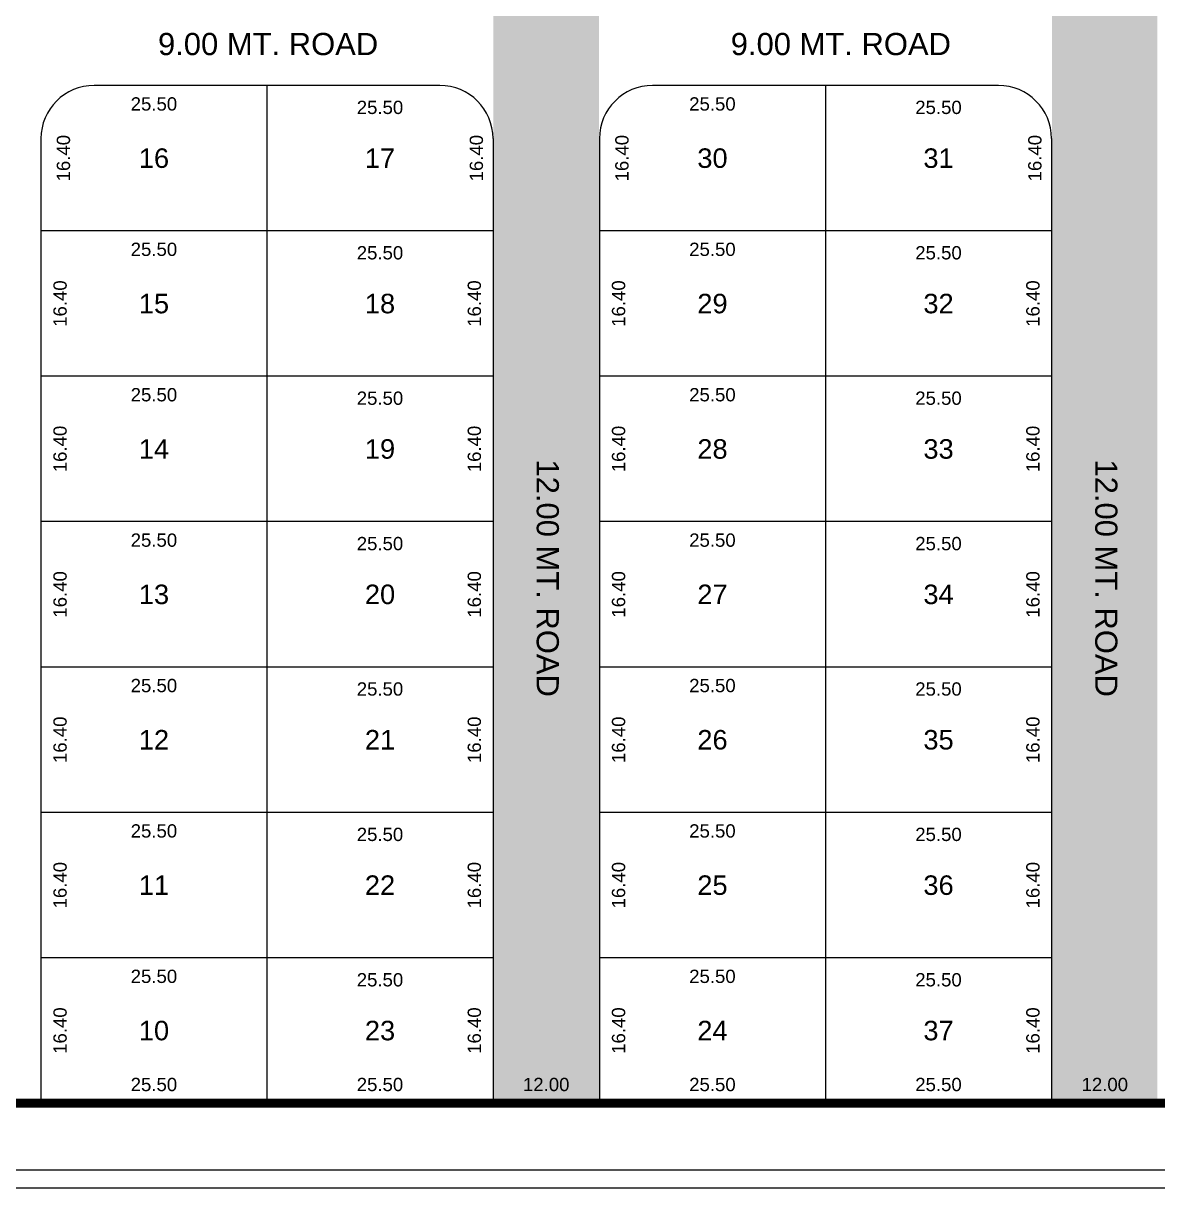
# Model space of a CAD drawing. Header units: metres. Extents: x -20425 to -20124, y -3531 to -2919.
# Drawn here: x -20353.8 to -20225.9, y -3531.3 to -3400 of the extents above; entities that cross this region are included whole.
import ezdxf
from ezdxf.enums import TextEntityAlignment as Align

# ---------------------------------------------------------------- set-up
doc = ezdxf.new("R2010")
doc.units = ezdxf.units.M
doc.header["$MEASUREMENT"] = 0
doc.header["$PDMODE"] = 32
doc.header["$PDSIZE"] = 1
doc.layers.add('DIMENTION', color=6, linetype='Continuous')
doc.layers.add('LAYER1', color=6, linetype='Continuous')
doc.styles.add('ARIAL', font='arial.ttf', dxfattribs={"height": 1.5})
doc.dimstyles.new('Copy of STANDARD', dxfattribs={"dimtxt": 1.5, "dimasz": 0.5, "dimexe": 0.2, "dimexo": 0.3, "dimgap": 0.09, "dimtad": 0, "dimzin": 0, "dimdsep": 46, "dimtxsty": 'ARIAL', "dimblk1": 'OPEN', "dimblk2": 'OPEN', "dimsah": 1, "dimcen": 0.09, "dimse1": 1, "dimse2": 1, "dimsd1": 1, "dimsd2": 1, "dimadec": 0, "dimazin": 0, "dimtfac": 1, "dimtofl": 0, "dimtmove": 2, "dimatfit": 3, "dimldrblk": 'OPEN', "dimfxl": 0.2, "dimtolj": 1, "dimtzin": 0, "dimarcsym": 0})

# ---------------------------------------------------------------- blocks, each defined once
blk = doc.blocks.new('*D689')
at = {"layer": 'Defpoints', "color": 0, "linetype": 'Continuous', "transparency": 16777216}
for p in [(-20351.84, -3407.02), (-20349.29, -3407.02), (-20351.84, -3423.42)]:
    blk.add_point(p, dxfattribs=at)
at = {"layer": 'DIMENTION', "color": 0, "linetype": 'Continuous', "transparency": 16777216, "insert": (-20349.29, -3415.22), "char_height": 1.5, "attachment_point": 5, "rotation": 90, "style": 'ARIAL'}
blk.add_mtext('\\A1;16.40', dxfattribs=at)
blk = doc.blocks.new('_OPEN')
at = {"color": 0, "linetype": 'ByBlock'}
for p, q in [((-1, 0.17), (0, 0)), ((0, 0), (-1, -0.17)), ((0, 0), (-1, 0))]:
    blk.add_line(p, q, dxfattribs=at)
blk = doc.blocks.new('*D690')
at = {"layer": 'Defpoints', "color": 0, "linetype": 'Continuous', "transparency": 16777216}
for p in [(-20351.84, -3423.42), (-20326.34, -3423.42), (-20326.34, -3425.51)]:
    blk.add_point(p, dxfattribs=at)
at = {"layer": 'DIMENTION', "color": 0, "linetype": 'Continuous', "transparency": 16777216, "insert": (-20339.09, -3425.51), "char_height": 1.5, "attachment_point": 5, "style": 'ARIAL'}
blk.add_mtext('\\A1;25.50', dxfattribs=at)
blk = doc.blocks.new('*D691')
at = {"layer": 'Defpoints', "color": 0, "linetype": 'Continuous', "transparency": 16777216}
for p in [(-20326.34, -3423.42), (-20300.84, -3423.42), (-20326.34, -3425.9)]:
    blk.add_point(p, dxfattribs=at)
at = {"layer": 'DIMENTION', "color": 0, "linetype": 'Continuous', "transparency": 16777216, "insert": (-20313.59, -3425.9), "char_height": 1.5, "attachment_point": 5, "style": 'ARIAL'}
blk.add_mtext('\\A1;25.50', dxfattribs=at)
blk = doc.blocks.new('*D692')
at = {"layer": 'Defpoints', "color": 0, "linetype": 'Continuous', "transparency": 16777216}
for p in [(-20302.71, -3407.02), (-20300.84, -3407.02), (-20300.84, -3423.42)]:
    blk.add_point(p, dxfattribs=at)
at = {"layer": 'DIMENTION', "color": 0, "linetype": 'Continuous', "transparency": 16777216, "insert": (-20302.71, -3415.22), "char_height": 1.5, "attachment_point": 5, "rotation": 90, "style": 'ARIAL'}
blk.add_mtext('\\A1;16.40', dxfattribs=at)
blk = doc.blocks.new('*D693')
at = {"layer": 'Defpoints', "color": 0, "linetype": 'Continuous', "transparency": 16777216}
for p in [(-20288.84, -3407.02), (-20286.29, -3407.02), (-20288.84, -3423.42)]:
    blk.add_point(p, dxfattribs=at)
at = {"layer": 'DIMENTION', "color": 0, "linetype": 'Continuous', "transparency": 16777216, "insert": (-20286.29, -3415.22), "char_height": 1.5, "attachment_point": 5, "rotation": 90, "style": 'ARIAL'}
blk.add_mtext('\\A1;16.40', dxfattribs=at)
blk = doc.blocks.new('*D694')
at = {"layer": 'Defpoints', "color": 0, "linetype": 'Continuous', "transparency": 16777216}
for p in [(-20288.84, -3423.42), (-20263.34, -3423.42), (-20263.34, -3425.51)]:
    blk.add_point(p, dxfattribs=at)
at = {"layer": 'DIMENTION', "color": 0, "linetype": 'Continuous', "transparency": 16777216, "insert": (-20276.09, -3425.51), "char_height": 1.5, "attachment_point": 5, "style": 'ARIAL'}
blk.add_mtext('\\A1;25.50', dxfattribs=at)
blk = doc.blocks.new('*D695')
at = {"layer": 'Defpoints', "color": 0, "linetype": 'Continuous', "transparency": 16777216}
for p in [(-20263.34, -3423.42), (-20237.84, -3423.42), (-20263.34, -3425.9)]:
    blk.add_point(p, dxfattribs=at)
at = {"layer": 'DIMENTION', "color": 0, "linetype": 'Continuous', "transparency": 16777216, "insert": (-20250.59, -3425.9), "char_height": 1.5, "attachment_point": 5, "style": 'ARIAL'}
blk.add_mtext('\\A1;25.50', dxfattribs=at)
blk = doc.blocks.new('*D696')
at = {"layer": 'Defpoints', "color": 0, "linetype": 'Continuous', "transparency": 16777216}
for p in [(-20239.71, -3407.02), (-20237.84, -3407.02), (-20237.84, -3423.42)]:
    blk.add_point(p, dxfattribs=at)
at = {"layer": 'DIMENTION', "color": 0, "linetype": 'Continuous', "transparency": 16777216, "insert": (-20239.71, -3415.22), "char_height": 1.5, "attachment_point": 5, "rotation": 90, "style": 'ARIAL'}
blk.add_mtext('\\A1;16.40', dxfattribs=at)
blk = doc.blocks.new('*D596')
at = {"layer": 'Defpoints', "color": 0, "linetype": 'Continuous', "transparency": 16777216}
for p in [(-20351.84, -3519.71), (-20363.84, -3521.82), (-20351.84, -3521.82)]:
    blk.add_point(p, dxfattribs=at)
at = {"layer": 'DIMENTION', "color": 0, "linetype": 'Continuous', "transparency": 16777216, "insert": (-20357.84, -3519.71), "char_height": 1.5, "attachment_point": 5, "rotation": 360, "style": 'ARIAL'}
blk.add_mtext('\\A1;12.00', dxfattribs=at)
blk = doc.blocks.new('*D597')
at = {"layer": 'Defpoints', "color": 0, "linetype": 'Continuous', "transparency": 16777216}
for p in [(-20326.34, -3519.71), (-20351.84, -3521.82), (-20326.34, -3521.82)]:
    blk.add_point(p, dxfattribs=at)
at = {"layer": 'DIMENTION', "color": 0, "linetype": 'Continuous', "transparency": 16777216, "insert": (-20339.09, -3519.71), "char_height": 1.5, "attachment_point": 5, "rotation": 360, "style": 'ARIAL'}
blk.add_mtext('\\A1;25.50', dxfattribs=at)
blk = doc.blocks.new('*D598')
at = {"layer": 'Defpoints', "color": 0, "linetype": 'Continuous', "transparency": 16777216}
for p in [(-20300.84, -3519.71), (-20326.34, -3521.82), (-20300.84, -3521.82)]:
    blk.add_point(p, dxfattribs=at)
at = {"layer": 'DIMENTION', "color": 0, "linetype": 'Continuous', "transparency": 16777216, "insert": (-20313.59, -3519.71), "char_height": 1.5, "attachment_point": 5, "rotation": 360, "style": 'ARIAL'}
blk.add_mtext('\\A1;25.50', dxfattribs=at)
blk = doc.blocks.new('*D599')
at = {"layer": 'Defpoints', "color": 0, "linetype": 'Continuous', "transparency": 16777216}
for p in [(-20288.84, -3519.71), (-20300.84, -3521.82), (-20288.84, -3521.82, 0.05)]:
    blk.add_point(p, dxfattribs=at)
at = {"layer": 'DIMENTION', "color": 0, "linetype": 'Continuous', "transparency": 16777216, "insert": (-20294.84, -3519.71), "char_height": 1.5, "attachment_point": 5, "rotation": 360, "style": 'ARIAL'}
blk.add_mtext('\\A1;12.00', dxfattribs=at)
blk = doc.blocks.new('*D600')
at = {"layer": 'Defpoints', "color": 0, "linetype": 'Continuous', "transparency": 16777216}
for p in [(-20263.34, -3519.71), (-20288.84, -3521.82, 0.05), (-20263.34, -3521.82, 0.05)]:
    blk.add_point(p, dxfattribs=at)
at = {"layer": 'DIMENTION', "color": 0, "linetype": 'Continuous', "transparency": 16777216, "insert": (-20276.09, -3519.71), "char_height": 1.5, "attachment_point": 5, "rotation": 360, "style": 'ARIAL'}
blk.add_mtext('\\A1;25.50', dxfattribs=at)
blk = doc.blocks.new('*D601')
at = {"layer": 'Defpoints', "color": 0, "linetype": 'Continuous', "transparency": 16777216}
for p in [(-20237.84, -3519.71), (-20263.34, -3521.82, 0.05), (-20237.84, -3521.82, 0.05)]:
    blk.add_point(p, dxfattribs=at)
at = {"layer": 'DIMENTION', "color": 0, "linetype": 'Continuous', "transparency": 16777216, "insert": (-20250.59, -3519.71), "char_height": 1.5, "attachment_point": 5, "rotation": 360, "style": 'ARIAL'}
blk.add_mtext('\\A1;25.50', dxfattribs=at)
blk = doc.blocks.new('*D602')
at = {"layer": 'Defpoints', "color": 0, "linetype": 'Continuous', "transparency": 16777216}
for p in [(-20225.83, -3519.71), (-20237.84, -3521.82, 0.05), (-20225.83, -3521.82, 0.05)]:
    blk.add_point(p, dxfattribs=at)
at = {"layer": 'DIMENTION', "color": 0, "linetype": 'Continuous', "transparency": 16777216, "insert": (-20231.83, -3519.71), "char_height": 1.5, "attachment_point": 5, "rotation": 360, "style": 'ARIAL'}
blk.add_mtext('\\A1;12.00', dxfattribs=at)
blk = doc.blocks.new('*D604')
at = {"layer": 'Defpoints', "color": 0, "linetype": 'Continuous', "transparency": 16777216}
for p in [(-20351.84, -3423.42), (-20351.84, -3439.82), (-20349.67, -3439.82)]:
    blk.add_point(p, dxfattribs=at)
at = {"layer": 'DIMENTION', "color": 0, "linetype": 'Continuous', "transparency": 16777216, "insert": (-20349.67, -3431.62), "char_height": 1.5, "attachment_point": 5, "rotation": 90, "style": 'ARIAL'}
blk.add_mtext('\\A1;16.40', dxfattribs=at)
blk = doc.blocks.new('*D605')
at = {"layer": 'Defpoints', "color": 0, "linetype": 'Continuous', "transparency": 16777216}
for p in [(-20300.84, -3423.42), (-20302.94, -3439.82), (-20300.84, -3439.82)]:
    blk.add_point(p, dxfattribs=at)
at = {"layer": 'DIMENTION', "color": 0, "linetype": 'Continuous', "transparency": 16777216, "insert": (-20302.94, -3431.62), "char_height": 1.5, "attachment_point": 5, "rotation": 90, "style": 'ARIAL'}
blk.add_mtext('\\A1;16.40', dxfattribs=at)
blk = doc.blocks.new('*D606')
at = {"layer": 'Defpoints', "color": 0, "linetype": 'Continuous', "transparency": 16777216}
for p in [(-20351.84, -3439.82), (-20326.34, -3439.82), (-20326.34, -3441.91)]:
    blk.add_point(p, dxfattribs=at)
at = {"layer": 'DIMENTION', "color": 0, "linetype": 'Continuous', "transparency": 16777216, "insert": (-20339.09, -3441.91), "char_height": 1.5, "attachment_point": 5, "style": 'ARIAL'}
blk.add_mtext('\\A1;25.50', dxfattribs=at)
blk = doc.blocks.new('*D607')
at = {"layer": 'Defpoints', "color": 0, "linetype": 'Continuous', "transparency": 16777216}
for p in [(-20326.34, -3439.82), (-20300.84, -3439.82), (-20326.34, -3442.3)]:
    blk.add_point(p, dxfattribs=at)
at = {"layer": 'DIMENTION', "color": 0, "linetype": 'Continuous', "transparency": 16777216, "insert": (-20313.59, -3442.3), "char_height": 1.5, "attachment_point": 5, "style": 'ARIAL'}
blk.add_mtext('\\A1;25.50', dxfattribs=at)
blk = doc.blocks.new('*D608')
at = {"layer": 'Defpoints', "color": 0, "linetype": 'Continuous', "transparency": 16777216}
for p in [(-20351.84, -3439.82), (-20351.84, -3456.22), (-20349.67, -3456.22)]:
    blk.add_point(p, dxfattribs=at)
at = {"layer": 'DIMENTION', "color": 0, "linetype": 'Continuous', "transparency": 16777216, "insert": (-20349.67, -3448.02), "char_height": 1.5, "attachment_point": 5, "rotation": 90, "style": 'ARIAL'}
blk.add_mtext('\\A1;16.40', dxfattribs=at)
blk = doc.blocks.new('*D609')
at = {"layer": 'Defpoints', "color": 0, "linetype": 'Continuous', "transparency": 16777216}
for p in [(-20300.84, -3439.82), (-20302.94, -3456.22), (-20300.84, -3456.22)]:
    blk.add_point(p, dxfattribs=at)
at = {"layer": 'DIMENTION', "color": 0, "linetype": 'Continuous', "transparency": 16777216, "insert": (-20302.94, -3448.02), "char_height": 1.5, "attachment_point": 5, "rotation": 90, "style": 'ARIAL'}
blk.add_mtext('\\A1;16.40', dxfattribs=at)
blk = doc.blocks.new('*D610')
at = {"layer": 'Defpoints', "color": 0, "linetype": 'Continuous', "transparency": 16777216}
for p in [(-20351.84, -3456.22), (-20326.34, -3456.22), (-20326.34, -3458.31)]:
    blk.add_point(p, dxfattribs=at)
at = {"layer": 'DIMENTION', "color": 0, "linetype": 'Continuous', "transparency": 16777216, "insert": (-20339.09, -3458.31), "char_height": 1.5, "attachment_point": 5, "style": 'ARIAL'}
blk.add_mtext('\\A1;25.50', dxfattribs=at)
blk = doc.blocks.new('*D611')
at = {"layer": 'Defpoints', "color": 0, "linetype": 'Continuous', "transparency": 16777216}
for p in [(-20326.34, -3456.22), (-20300.84, -3456.22), (-20326.34, -3458.7)]:
    blk.add_point(p, dxfattribs=at)
at = {"layer": 'DIMENTION', "color": 0, "linetype": 'Continuous', "transparency": 16777216, "insert": (-20313.59, -3458.7), "char_height": 1.5, "attachment_point": 5, "style": 'ARIAL'}
blk.add_mtext('\\A1;25.50', dxfattribs=at)
blk = doc.blocks.new('*D612')
at = {"layer": 'Defpoints', "color": 0, "linetype": 'Continuous', "transparency": 16777216}
for p in [(-20351.84, -3456.22), (-20351.84, -3472.62), (-20349.67, -3472.62)]:
    blk.add_point(p, dxfattribs=at)
at = {"layer": 'DIMENTION', "color": 0, "linetype": 'Continuous', "transparency": 16777216, "insert": (-20349.67, -3464.42), "char_height": 1.5, "attachment_point": 5, "rotation": 90, "style": 'ARIAL'}
blk.add_mtext('\\A1;16.40', dxfattribs=at)
blk = doc.blocks.new('*D613')
at = {"layer": 'Defpoints', "color": 0, "linetype": 'Continuous', "transparency": 16777216}
for p in [(-20300.84, -3456.22), (-20302.94, -3472.62), (-20300.84, -3472.62)]:
    blk.add_point(p, dxfattribs=at)
at = {"layer": 'DIMENTION', "color": 0, "linetype": 'Continuous', "transparency": 16777216, "insert": (-20302.94, -3464.42), "char_height": 1.5, "attachment_point": 5, "rotation": 90, "style": 'ARIAL'}
blk.add_mtext('\\A1;16.40', dxfattribs=at)
blk = doc.blocks.new('*D614')
at = {"layer": 'Defpoints', "color": 0, "linetype": 'Continuous', "transparency": 16777216}
for p in [(-20351.84, -3472.62), (-20326.34, -3472.62), (-20326.34, -3474.71)]:
    blk.add_point(p, dxfattribs=at)
at = {"layer": 'DIMENTION', "color": 0, "linetype": 'Continuous', "transparency": 16777216, "insert": (-20339.09, -3474.71), "char_height": 1.5, "attachment_point": 5, "style": 'ARIAL'}
blk.add_mtext('\\A1;25.50', dxfattribs=at)
blk = doc.blocks.new('*D615')
at = {"layer": 'Defpoints', "color": 0, "linetype": 'Continuous', "transparency": 16777216}
for p in [(-20326.34, -3472.62), (-20300.84, -3472.62), (-20326.34, -3475.1)]:
    blk.add_point(p, dxfattribs=at)
at = {"layer": 'DIMENTION', "color": 0, "linetype": 'Continuous', "transparency": 16777216, "insert": (-20313.59, -3475.1), "char_height": 1.5, "attachment_point": 5, "style": 'ARIAL'}
blk.add_mtext('\\A1;25.50', dxfattribs=at)
blk = doc.blocks.new('*D616')
at = {"layer": 'Defpoints', "color": 0, "linetype": 'Continuous', "transparency": 16777216}
for p in [(-20351.84, -3472.62), (-20351.84, -3489.02), (-20349.67, -3489.02)]:
    blk.add_point(p, dxfattribs=at)
at = {"layer": 'DIMENTION', "color": 0, "linetype": 'Continuous', "transparency": 16777216, "insert": (-20349.67, -3480.82), "char_height": 1.5, "attachment_point": 5, "rotation": 90, "style": 'ARIAL'}
blk.add_mtext('\\A1;16.40', dxfattribs=at)
blk = doc.blocks.new('*D617')
at = {"layer": 'Defpoints', "color": 0, "linetype": 'Continuous', "transparency": 16777216}
for p in [(-20300.84, -3472.62), (-20302.94, -3489.02), (-20300.84, -3489.02)]:
    blk.add_point(p, dxfattribs=at)
at = {"layer": 'DIMENTION', "color": 0, "linetype": 'Continuous', "transparency": 16777216, "insert": (-20302.94, -3480.82), "char_height": 1.5, "attachment_point": 5, "rotation": 90, "style": 'ARIAL'}
blk.add_mtext('\\A1;16.40', dxfattribs=at)
blk = doc.blocks.new('*D618')
at = {"layer": 'Defpoints', "color": 0, "linetype": 'Continuous', "transparency": 16777216}
for p in [(-20351.84, -3489.02), (-20326.34, -3489.02), (-20326.34, -3491.11)]:
    blk.add_point(p, dxfattribs=at)
at = {"layer": 'DIMENTION', "color": 0, "linetype": 'Continuous', "transparency": 16777216, "insert": (-20339.09, -3491.11), "char_height": 1.5, "attachment_point": 5, "style": 'ARIAL'}
blk.add_mtext('\\A1;25.50', dxfattribs=at)
blk = doc.blocks.new('*D619')
at = {"layer": 'Defpoints', "color": 0, "linetype": 'Continuous', "transparency": 16777216}
for p in [(-20326.34, -3489.02), (-20300.84, -3489.02), (-20326.34, -3491.5)]:
    blk.add_point(p, dxfattribs=at)
at = {"layer": 'DIMENTION', "color": 0, "linetype": 'Continuous', "transparency": 16777216, "insert": (-20313.59, -3491.5), "char_height": 1.5, "attachment_point": 5, "style": 'ARIAL'}
blk.add_mtext('\\A1;25.50', dxfattribs=at)
blk = doc.blocks.new('*D620')
at = {"layer": 'Defpoints', "color": 0, "linetype": 'Continuous', "transparency": 16777216}
for p in [(-20351.84, -3489.02), (-20351.84, -3505.42), (-20349.67, -3505.42)]:
    blk.add_point(p, dxfattribs=at)
at = {"layer": 'DIMENTION', "color": 0, "linetype": 'Continuous', "transparency": 16777216, "insert": (-20349.67, -3497.22), "char_height": 1.5, "attachment_point": 5, "rotation": 90, "style": 'ARIAL'}
blk.add_mtext('\\A1;16.40', dxfattribs=at)
blk = doc.blocks.new('*D621')
at = {"layer": 'Defpoints', "color": 0, "linetype": 'Continuous', "transparency": 16777216}
for p in [(-20300.84, -3489.02), (-20302.94, -3505.42), (-20300.84, -3505.42)]:
    blk.add_point(p, dxfattribs=at)
at = {"layer": 'DIMENTION', "color": 0, "linetype": 'Continuous', "transparency": 16777216, "insert": (-20302.94, -3497.22), "char_height": 1.5, "attachment_point": 5, "rotation": 90, "style": 'ARIAL'}
blk.add_mtext('\\A1;16.40', dxfattribs=at)
blk = doc.blocks.new('*D622')
at = {"layer": 'Defpoints', "color": 0, "linetype": 'Continuous', "transparency": 16777216}
for p in [(-20288.84, -3489.02), (-20263.34, -3489.02), (-20263.34, -3491.11)]:
    blk.add_point(p, dxfattribs=at)
at = {"layer": 'DIMENTION', "color": 0, "linetype": 'Continuous', "transparency": 16777216, "insert": (-20276.09, -3491.11), "char_height": 1.5, "attachment_point": 5, "style": 'ARIAL'}
blk.add_mtext('\\A1;25.50', dxfattribs=at)
blk = doc.blocks.new('*D623')
at = {"layer": 'Defpoints', "color": 0, "linetype": 'Continuous', "transparency": 16777216}
for p in [(-20263.34, -3489.02), (-20237.84, -3489.02), (-20263.34, -3491.5)]:
    blk.add_point(p, dxfattribs=at)
at = {"layer": 'DIMENTION', "color": 0, "linetype": 'Continuous', "transparency": 16777216, "insert": (-20250.59, -3491.5), "char_height": 1.5, "attachment_point": 5, "style": 'ARIAL'}
blk.add_mtext('\\A1;25.50', dxfattribs=at)
blk = doc.blocks.new('*D624')
at = {"layer": 'Defpoints', "color": 0, "linetype": 'Continuous', "transparency": 16777216}
for p in [(-20288.84, -3489.02), (-20288.84, -3505.42), (-20286.67, -3505.42)]:
    blk.add_point(p, dxfattribs=at)
at = {"layer": 'DIMENTION', "color": 0, "linetype": 'Continuous', "transparency": 16777216, "insert": (-20286.67, -3497.22), "char_height": 1.5, "attachment_point": 5, "rotation": 90, "style": 'ARIAL'}
blk.add_mtext('\\A1;16.40', dxfattribs=at)
blk = doc.blocks.new('*D625')
at = {"layer": 'Defpoints', "color": 0, "linetype": 'Continuous', "transparency": 16777216}
for p in [(-20237.84, -3489.02), (-20239.93, -3505.42), (-20237.84, -3505.42)]:
    blk.add_point(p, dxfattribs=at)
at = {"layer": 'DIMENTION', "color": 0, "linetype": 'Continuous', "transparency": 16777216, "insert": (-20239.93, -3497.22), "char_height": 1.5, "attachment_point": 5, "rotation": 90, "style": 'ARIAL'}
blk.add_mtext('\\A1;16.40', dxfattribs=at)
blk = doc.blocks.new('*D626')
at = {"layer": 'Defpoints', "color": 0, "linetype": 'Continuous', "transparency": 16777216}
for p in [(-20288.84, -3472.62), (-20263.34, -3472.62), (-20263.34, -3474.71)]:
    blk.add_point(p, dxfattribs=at)
at = {"layer": 'DIMENTION', "color": 0, "linetype": 'Continuous', "transparency": 16777216, "insert": (-20276.09, -3474.71), "char_height": 1.5, "attachment_point": 5, "style": 'ARIAL'}
blk.add_mtext('\\A1;25.50', dxfattribs=at)
blk = doc.blocks.new('*D627')
at = {"layer": 'Defpoints', "color": 0, "linetype": 'Continuous', "transparency": 16777216}
for p in [(-20263.34, -3472.62), (-20237.84, -3472.62), (-20263.34, -3475.1)]:
    blk.add_point(p, dxfattribs=at)
at = {"layer": 'DIMENTION', "color": 0, "linetype": 'Continuous', "transparency": 16777216, "insert": (-20250.59, -3475.1), "char_height": 1.5, "attachment_point": 5, "style": 'ARIAL'}
blk.add_mtext('\\A1;25.50', dxfattribs=at)
blk = doc.blocks.new('*D628')
at = {"layer": 'Defpoints', "color": 0, "linetype": 'Continuous', "transparency": 16777216}
for p in [(-20288.84, -3472.62), (-20288.84, -3489.02), (-20286.67, -3489.02)]:
    blk.add_point(p, dxfattribs=at)
at = {"layer": 'DIMENTION', "color": 0, "linetype": 'Continuous', "transparency": 16777216, "insert": (-20286.67, -3480.82), "char_height": 1.5, "attachment_point": 5, "rotation": 90, "style": 'ARIAL'}
blk.add_mtext('\\A1;16.40', dxfattribs=at)
blk = doc.blocks.new('*D629')
at = {"layer": 'Defpoints', "color": 0, "linetype": 'Continuous', "transparency": 16777216}
for p in [(-20237.84, -3472.62), (-20239.93, -3489.02), (-20237.84, -3489.02)]:
    blk.add_point(p, dxfattribs=at)
at = {"layer": 'DIMENTION', "color": 0, "linetype": 'Continuous', "transparency": 16777216, "insert": (-20239.93, -3480.82), "char_height": 1.5, "attachment_point": 5, "rotation": 90, "style": 'ARIAL'}
blk.add_mtext('\\A1;16.40', dxfattribs=at)
blk = doc.blocks.new('*D630')
at = {"layer": 'Defpoints', "color": 0, "linetype": 'Continuous', "transparency": 16777216}
for p in [(-20288.84, -3456.22), (-20263.34, -3456.22), (-20263.34, -3458.31)]:
    blk.add_point(p, dxfattribs=at)
at = {"layer": 'DIMENTION', "color": 0, "linetype": 'Continuous', "transparency": 16777216, "insert": (-20276.09, -3458.31), "char_height": 1.5, "attachment_point": 5, "style": 'ARIAL'}
blk.add_mtext('\\A1;25.50', dxfattribs=at)
blk = doc.blocks.new('*D631')
at = {"layer": 'Defpoints', "color": 0, "linetype": 'Continuous', "transparency": 16777216}
for p in [(-20263.34, -3456.22), (-20237.84, -3456.22), (-20263.34, -3458.7)]:
    blk.add_point(p, dxfattribs=at)
at = {"layer": 'DIMENTION', "color": 0, "linetype": 'Continuous', "transparency": 16777216, "insert": (-20250.59, -3458.7), "char_height": 1.5, "attachment_point": 5, "style": 'ARIAL'}
blk.add_mtext('\\A1;25.50', dxfattribs=at)
blk = doc.blocks.new('*D632')
at = {"layer": 'Defpoints', "color": 0, "linetype": 'Continuous', "transparency": 16777216}
for p in [(-20288.84, -3456.22), (-20288.84, -3472.62), (-20286.67, -3472.62)]:
    blk.add_point(p, dxfattribs=at)
at = {"layer": 'DIMENTION', "color": 0, "linetype": 'Continuous', "transparency": 16777216, "insert": (-20286.67, -3464.42), "char_height": 1.5, "attachment_point": 5, "rotation": 90, "style": 'ARIAL'}
blk.add_mtext('\\A1;16.40', dxfattribs=at)
blk = doc.blocks.new('*D633')
at = {"layer": 'Defpoints', "color": 0, "linetype": 'Continuous', "transparency": 16777216}
for p in [(-20237.84, -3456.22), (-20239.93, -3472.62), (-20237.84, -3472.62)]:
    blk.add_point(p, dxfattribs=at)
at = {"layer": 'DIMENTION', "color": 0, "linetype": 'Continuous', "transparency": 16777216, "insert": (-20239.93, -3464.42), "char_height": 1.5, "attachment_point": 5, "rotation": 90, "style": 'ARIAL'}
blk.add_mtext('\\A1;16.40', dxfattribs=at)
blk = doc.blocks.new('*D634')
at = {"layer": 'Defpoints', "color": 0, "linetype": 'Continuous', "transparency": 16777216}
for p in [(-20288.84, -3439.82), (-20263.34, -3439.82), (-20263.34, -3441.91)]:
    blk.add_point(p, dxfattribs=at)
at = {"layer": 'DIMENTION', "color": 0, "linetype": 'Continuous', "transparency": 16777216, "insert": (-20276.09, -3441.91), "char_height": 1.5, "attachment_point": 5, "style": 'ARIAL'}
blk.add_mtext('\\A1;25.50', dxfattribs=at)
blk = doc.blocks.new('*D635')
at = {"layer": 'Defpoints', "color": 0, "linetype": 'Continuous', "transparency": 16777216}
for p in [(-20263.34, -3439.82), (-20237.84, -3439.82), (-20263.34, -3442.3)]:
    blk.add_point(p, dxfattribs=at)
at = {"layer": 'DIMENTION', "color": 0, "linetype": 'Continuous', "transparency": 16777216, "insert": (-20250.59, -3442.3), "char_height": 1.5, "attachment_point": 5, "style": 'ARIAL'}
blk.add_mtext('\\A1;25.50', dxfattribs=at)
blk = doc.blocks.new('*D636')
at = {"layer": 'Defpoints', "color": 0, "linetype": 'Continuous', "transparency": 16777216}
for p in [(-20288.84, -3439.82), (-20288.84, -3456.22), (-20286.67, -3456.22)]:
    blk.add_point(p, dxfattribs=at)
at = {"layer": 'DIMENTION', "color": 0, "linetype": 'Continuous', "transparency": 16777216, "insert": (-20286.67, -3448.02), "char_height": 1.5, "attachment_point": 5, "rotation": 90, "style": 'ARIAL'}
blk.add_mtext('\\A1;16.40', dxfattribs=at)
blk = doc.blocks.new('*D637')
at = {"layer": 'Defpoints', "color": 0, "linetype": 'Continuous', "transparency": 16777216}
for p in [(-20237.84, -3439.82), (-20239.93, -3456.22), (-20237.84, -3456.22)]:
    blk.add_point(p, dxfattribs=at)
at = {"layer": 'DIMENTION', "color": 0, "linetype": 'Continuous', "transparency": 16777216, "insert": (-20239.93, -3448.02), "char_height": 1.5, "attachment_point": 5, "rotation": 90, "style": 'ARIAL'}
blk.add_mtext('\\A1;16.40', dxfattribs=at)
blk = doc.blocks.new('*D638')
at = {"layer": 'Defpoints', "color": 0, "linetype": 'Continuous', "transparency": 16777216}
for p in [(-20351.84, -3407.02), (-20326.34, -3407.02), (-20326.34, -3409.11)]:
    blk.add_point(p, dxfattribs=at)
at = {"layer": 'DIMENTION', "color": 0, "linetype": 'Continuous', "transparency": 16777216, "insert": (-20339.09, -3409.11), "char_height": 1.5, "attachment_point": 5, "style": 'ARIAL'}
blk.add_mtext('\\A1;25.50', dxfattribs=at)
blk = doc.blocks.new('*D639')
at = {"layer": 'Defpoints', "color": 0, "linetype": 'Continuous', "transparency": 16777216}
for p in [(-20326.34, -3407.02), (-20300.84, -3407.02), (-20326.34, -3409.5)]:
    blk.add_point(p, dxfattribs=at)
at = {"layer": 'DIMENTION', "color": 0, "linetype": 'Continuous', "transparency": 16777216, "insert": (-20313.59, -3409.5), "char_height": 1.5, "attachment_point": 5, "style": 'ARIAL'}
blk.add_mtext('\\A1;25.50', dxfattribs=at)
blk = doc.blocks.new('*D640')
at = {"layer": 'Defpoints', "color": 0, "linetype": 'Continuous', "transparency": 16777216}
for p in [(-20288.84, -3407.02), (-20263.34, -3407.02), (-20263.34, -3409.11)]:
    blk.add_point(p, dxfattribs=at)
at = {"layer": 'DIMENTION', "color": 0, "linetype": 'Continuous', "transparency": 16777216, "insert": (-20276.09, -3409.11), "char_height": 1.5, "attachment_point": 5, "style": 'ARIAL'}
blk.add_mtext('\\A1;25.50', dxfattribs=at)
blk = doc.blocks.new('*D641')
at = {"layer": 'Defpoints', "color": 0, "linetype": 'Continuous', "transparency": 16777216}
for p in [(-20263.34, -3407.02), (-20237.84, -3407.02), (-20263.34, -3409.5)]:
    blk.add_point(p, dxfattribs=at)
at = {"layer": 'DIMENTION', "color": 0, "linetype": 'Continuous', "transparency": 16777216, "insert": (-20250.59, -3409.5), "char_height": 1.5, "attachment_point": 5, "style": 'ARIAL'}
blk.add_mtext('\\A1;25.50', dxfattribs=at)
blk = doc.blocks.new('*D642')
at = {"layer": 'Defpoints', "color": 0, "linetype": 'Continuous', "transparency": 16777216}
for p in [(-20288.84, -3423.42), (-20288.84, -3439.82), (-20286.67, -3439.82)]:
    blk.add_point(p, dxfattribs=at)
at = {"layer": 'DIMENTION', "color": 0, "linetype": 'Continuous', "transparency": 16777216, "insert": (-20286.67, -3431.62), "char_height": 1.5, "attachment_point": 5, "rotation": 90, "style": 'ARIAL'}
blk.add_mtext('\\A1;16.40', dxfattribs=at)
blk = doc.blocks.new('*D643')
at = {"layer": 'Defpoints', "color": 0, "linetype": 'Continuous', "transparency": 16777216}
for p in [(-20237.84, -3423.42), (-20239.93, -3439.82), (-20237.84, -3439.82)]:
    blk.add_point(p, dxfattribs=at)
at = {"layer": 'DIMENTION', "color": 0, "linetype": 'Continuous', "transparency": 16777216, "insert": (-20239.93, -3431.62), "char_height": 1.5, "attachment_point": 5, "rotation": 90, "style": 'ARIAL'}
blk.add_mtext('\\A1;16.40', dxfattribs=at)
blk = doc.blocks.new('*D644')
at = {"layer": 'Defpoints', "color": 0, "linetype": 'Continuous', "transparency": 16777216}
for p in [(-20351.84, -3505.42), (-20351.84, -3521.82), (-20349.67, -3521.82)]:
    blk.add_point(p, dxfattribs=at)
at = {"layer": 'DIMENTION', "color": 0, "linetype": 'Continuous', "transparency": 16777216, "insert": (-20349.67, -3513.62), "char_height": 1.5, "attachment_point": 5, "rotation": 90, "style": 'ARIAL'}
blk.add_mtext('\\A1;16.40', dxfattribs=at)
blk = doc.blocks.new('*D645')
at = {"layer": 'Defpoints', "color": 0, "linetype": 'Continuous', "transparency": 16777216}
for p in [(-20300.84, -3505.42), (-20302.94, -3521.82), (-20300.84, -3521.82)]:
    blk.add_point(p, dxfattribs=at)
at = {"layer": 'DIMENTION', "color": 0, "linetype": 'Continuous', "transparency": 16777216, "insert": (-20302.94, -3513.62), "char_height": 1.5, "attachment_point": 5, "rotation": 90, "style": 'ARIAL'}
blk.add_mtext('\\A1;16.40', dxfattribs=at)
blk = doc.blocks.new('*D646')
at = {"layer": 'Defpoints', "color": 0, "linetype": 'Continuous', "transparency": 16777216}
for p in [(-20288.84, -3505.42), (-20288.84, -3521.82), (-20286.67, -3521.82)]:
    blk.add_point(p, dxfattribs=at)
at = {"layer": 'DIMENTION', "color": 0, "linetype": 'Continuous', "transparency": 16777216, "insert": (-20286.67, -3513.62), "char_height": 1.5, "attachment_point": 5, "rotation": 90, "style": 'ARIAL'}
blk.add_mtext('\\A1;16.40', dxfattribs=at)
blk = doc.blocks.new('*D647')
at = {"layer": 'Defpoints', "color": 0, "linetype": 'Continuous', "transparency": 16777216}
for p in [(-20237.84, -3505.42), (-20239.93, -3521.82), (-20237.84, -3521.82)]:
    blk.add_point(p, dxfattribs=at)
at = {"layer": 'DIMENTION', "color": 0, "linetype": 'Continuous', "transparency": 16777216, "insert": (-20239.93, -3513.62), "char_height": 1.5, "attachment_point": 5, "rotation": 90, "style": 'ARIAL'}
blk.add_mtext('\\A1;16.40', dxfattribs=at)
blk = doc.blocks.new('*D648')
at = {"layer": 'Defpoints', "color": 0, "linetype": 'Continuous', "transparency": 16777216}
for p in [(-20351.84, -3505.42), (-20326.34, -3505.42), (-20326.34, -3507.51)]:
    blk.add_point(p, dxfattribs=at)
at = {"layer": 'DIMENTION', "color": 0, "linetype": 'Continuous', "transparency": 16777216, "insert": (-20339.09, -3507.51), "char_height": 1.5, "attachment_point": 5, "style": 'ARIAL'}
blk.add_mtext('\\A1;25.50', dxfattribs=at)
blk = doc.blocks.new('*D649')
at = {"layer": 'Defpoints', "color": 0, "linetype": 'Continuous', "transparency": 16777216}
for p in [(-20326.34, -3505.42), (-20300.84, -3505.42), (-20326.34, -3507.9)]:
    blk.add_point(p, dxfattribs=at)
at = {"layer": 'DIMENTION', "color": 0, "linetype": 'Continuous', "transparency": 16777216, "insert": (-20313.59, -3507.9), "char_height": 1.5, "attachment_point": 5, "style": 'ARIAL'}
blk.add_mtext('\\A1;25.50', dxfattribs=at)
blk = doc.blocks.new('*D650')
at = {"layer": 'Defpoints', "color": 0, "linetype": 'Continuous', "transparency": 16777216}
for p in [(-20288.84, -3505.42), (-20263.34, -3505.42), (-20263.34, -3507.51)]:
    blk.add_point(p, dxfattribs=at)
at = {"layer": 'DIMENTION', "color": 0, "linetype": 'Continuous', "transparency": 16777216, "insert": (-20276.09, -3507.51), "char_height": 1.5, "attachment_point": 5, "style": 'ARIAL'}
blk.add_mtext('\\A1;25.50', dxfattribs=at)
blk = doc.blocks.new('*D651')
at = {"layer": 'Defpoints', "color": 0, "linetype": 'Continuous', "transparency": 16777216}
for p in [(-20263.34, -3505.42), (-20237.84, -3505.42), (-20263.34, -3507.9)]:
    blk.add_point(p, dxfattribs=at)
at = {"layer": 'DIMENTION', "color": 0, "linetype": 'Continuous', "transparency": 16777216, "insert": (-20250.59, -3507.9), "char_height": 1.5, "attachment_point": 5, "style": 'ARIAL'}
blk.add_mtext('\\A1;25.50', dxfattribs=at)

msp = doc.modelspace()

# ---------------------------------------------------------------- hatches: boundary and pattern name
at = {"layer": 'DIMENTION', "linetype": 'Continuous'}
h = msp.add_hatch(dxfattribs=at)
h.set_pattern_fill('DOTS', color=24, scale=20)
h.set_pattern_definition([(0, (-44131.1968, 7794.2503), (0.625, 1.25), [0, -1.25])])
h.paths.add_polyline_path([(-20288.886, -3074.451), (-20300.786, -3074.451), (-20300.786, -3521.815), (-20288.886, -3521.815)])
h.paths.add_polyline_path([(-20225.886, -3074.451), (-20237.786, -3074.451), (-20237.786, -3521.815), (-20225.886, -3521.815)])
h.paths.add_polyline_path([(-20298.917, -3521.781), (-20290.925, -3521.781), (-20290.925, -3517.66), (-20298.917, -3517.66)], flags=24)
h.paths.add_polyline_path([(-20301.656, -3240.683), (-20298.247, -3240.683), (-20298.247, -3238.845), (-20301.656, -3238.845)], flags=9)
h.paths.add_polyline_path([(-20296.602, -3128.99), (-20296.602, -3154.48), (-20292.722, -3154.48), (-20292.722, -3128.99)], flags=24)
h.paths.add_polyline_path([(-20296.602, -3448.555), (-20296.602, -3476.632), (-20292.722, -3476.632), (-20292.722, -3448.555)], flags=24)
h.paths.add_polyline_path([(-20296.602, -3129.722), (-20296.602, -3157.799), (-20292.722, -3157.799), (-20292.722, -3129.722)], flags=24)
h.paths.add_polyline_path([(-20296.602, -3300.229), (-20296.602, -3328.306), (-20292.722, -3328.306), (-20292.722, -3300.229)], flags=24)
h.paths.add_polyline_path([(-20235.916, -3521.781), (-20227.924, -3521.781), (-20227.924, -3517.66), (-20235.916, -3517.66)], flags=24)
h.paths.add_polyline_path([(-20233.601, -3448.555), (-20233.601, -3476.632), (-20229.72, -3476.632), (-20229.72, -3448.555)], flags=24)
h.paths.add_polyline_path([(-20264.728, -3230.211), (-20236.651, -3230.211), (-20236.651, -3226.33), (-20264.728, -3226.33)], flags=9)
h.paths.add_polyline_path([(-20233.602, -3129.722), (-20233.602, -3157.799), (-20229.722, -3157.799), (-20229.722, -3129.722)], flags=24)
h.paths.add_polyline_path([(-20233.377, -3292.543), (-20233.377, -3320.62), (-20229.497, -3320.62), (-20229.497, -3292.543)], flags=24)

# ---------------------------------------------------------------- linework, layer by layer
at = {"layer": 'DIMENTION', "color": 0, "linetype": 'Continuous'}
for points in [[(-20424.811, -3531.341), (-20124.449, -3531.341), (-20124.449, -2918.531), (-20424.811, -2918.531)], [(-20422.811, -3529.341), (-20126.449, -3529.341), (-20126.449, -2920.531), (-20422.811, -2920.531)]]:
    msp.add_lwpolyline(points, close=True, dxfattribs=at)
at = {"layer": 'DIMENTION', "color": 1, "linetype": 'Continuous', "const_width": 1}
msp.add_lwpolyline([(-20200.336, -3114.401), (-20198.383, -3103.183), (-20188.602, -3067.25), (-20186.137, -3062.401), (-20186.137, -3062.401), (-20181.429, -3053.138), (-20215.373, -2928.562), (-20215.373, -2928.562), (-20280.161, -2939.474), (-20308.053, -2954.902), (-20337.174, -2960.266), (-20370.873, -2962.89), (-20388.704, -2974.496), (-20392.97, -2978.16), (-20408.868, -2987.995), (-20400.042, -3118.314), (-20387.876, -3246.877), (-20389.246, -3311.003), (-20390.617, -3375.129), (-20389.471, -3521.815), (-20202.637, -3521.815), (-20200.336, -3475.953), (-20200.336, -3383.109), (-20200.336, -3335.901)], close=True, dxfattribs=at)
at = {"layer": 'DIMENTION', "color": 0, "linetype": 'Continuous'}
for points in [[(-20306.836, -3407.015), (-20345.836, -3407.015)], [(-20243.835, -3407.015), (-20282.835, -3407.015)], [(-20300.836, -3423.415), (-20351.836, -3423.415)], [(-20237.835, -3423.415), (-20288.835, -3423.415)], [(-20300.836, -3439.815), (-20351.836, -3439.815)], [(-20237.835, -3439.815), (-20288.835, -3439.815)], [(-20300.836, -3456.215), (-20351.836, -3456.215)], [(-20237.835, -3456.215), (-20288.835, -3456.215)], [(-20300.836, -3472.615), (-20351.836, -3472.615)], [(-20237.835, -3472.615), (-20288.835, -3472.615)], [(-20300.836, -3489.015), (-20351.836, -3489.015)], [(-20237.835, -3489.015), (-20288.835, -3489.015)], [(-20300.836, -3505.415), (-20351.836, -3505.415)], [(-20237.835, -3505.415), (-20288.835, -3505.415)], [(-20300.836, -3521.815), (-20351.836, -3521.815)]]:
    msp.add_lwpolyline(points, dxfattribs=at)
at = {"layer": 'DIMENTION', "color": 0, "linetype": 'Continuous', "elevation": 0.05}
for points in [[(-20326.336, -3407.015), (-20326.336, -3521.815)], [(-20263.335, -3407.015), (-20263.335, -3521.815)], [(-20351.836, -3413.015), (-20351.836, -3521.815)], [(-20300.836, -3413.014), (-20300.836, -3521.815)], [(-20288.835, -3413.015), (-20288.835, -3521.815)], [(-20237.835, -3413.015), (-20237.835, -3521.815)]]:
    msp.add_lwpolyline(points, dxfattribs=at)
at = {"layer": 'DIMENTION', "color": 0, "linetype": 'Continuous'}
for centre, start, end in [((-20345.836, -3413.015), 90, 180), ((-20306.836, -3413.015), 0, 90), ((-20282.835, -3413.015), 90, 180), ((-20243.835, -3413.015), 0, 90)]:
    msp.add_arc(centre, 6, start, end, dxfattribs=at)

# ---------------------------------------------------------------- texts
at = {"layer": 'DIMENTION', "color": 0, "linetype": 'Continuous', "style": 'ARIAL'}
for p in [(-20338.63, -3403.594), (-20274.023, -3403.594)]:
    msp.add_text('9.00 MT. ROAD', height=2.5, dxfattribs=at).set_placement(p)
at = {"layer": 'DIMENTION', "color": 5, "linetype": 'Continuous', "style": 'ARIAL'}
for s, p in [('16', (-20339.086, -3415.215)), ('17', (-20313.586, -3415.215)), ('30', (-20276.085, -3415.215)), ('31', (-20250.585, -3415.215)), ('18', (-20313.586, -3431.615)), ('29', (-20276.085, -3431.615)), ('32', (-20250.585, -3431.615)), ('15', (-20339.086, -3431.615)), ('14', (-20339.086, -3448.015)), ('19', (-20313.586, -3448.015)), ('28', (-20276.085, -3448.015)), ('33', (-20250.585, -3448.015)), ('13', (-20339.086, -3464.415)), ('20', (-20313.586, -3464.415)), ('27', (-20276.085, -3464.415)), ('34', (-20250.585, -3464.415)), ('12', (-20339.086, -3480.815)), ('21', (-20313.586, -3480.815)), ('26', (-20276.085, -3480.815)), ('35', (-20250.585, -3480.815)), ('11', (-20339.086, -3497.215)), ('22', (-20313.586, -3497.215)), ('25', (-20276.085, -3497.215)), ('36', (-20250.585, -3497.215)), ('10', (-20339.086, -3513.615)), ('23', (-20313.586, -3513.615)), ('24', (-20276.085, -3513.615)), ('37', (-20250.585, -3513.615))]:
    msp.add_text(s, height=2.2, dxfattribs=at).set_placement(p, align=Align.MIDDLE_CENTER)
at = {"layer": 'LAYER1', "color": 0, "linetype": 'Continuous', "style": 'ARIAL'}
for p in [(-20295.913, -3449.201), (-20232.911, -3449.201)]:
    msp.add_text('12.00 MT. ROAD', height=2.5, rotation=270, dxfattribs=at).set_placement(p)

# ---------------------------------------------------------------- dimensions: what is measured, and where the dimension line sits
at = {"layer": 'DIMENTION', "linetype": 'Continuous'}
for p1, p2, distance, picture, middle in [((-20351.836, -3423.415), (-20351.836, -3407.015), -2.542, '*D689', (-20349.294, -3415.215)), ((-20351.836, -3407.015), (-20326.336, -3407.015), -2.091, '*D638', (-20339.086, -3409.106)), ((-20300.836, -3407.015), (-20326.336, -3407.015), 2.487, '*D639', (-20313.586, -3409.502)), ((-20300.836, -3423.415), (-20300.836, -3407.015), 1.877, '*D692', (-20302.714, -3415.215)), ((-20288.835, -3423.415), (-20288.835, -3407.015), -2.542, '*D693', (-20286.293, -3415.215)), ((-20288.835, -3407.015), (-20263.335, -3407.015), -2.091, '*D640', (-20276.085, -3409.106)), ((-20237.835, -3407.015), (-20263.335, -3407.015), 2.487, '*D641', (-20250.585, -3409.502)), ((-20237.835, -3423.415), (-20237.835, -3407.015), 1.877, '*D696', (-20239.712, -3415.215)), ((-20351.836, -3423.415), (-20326.336, -3423.415), -2.091, '*D690', (-20339.086, -3425.506)), ((-20351.836, -3423.415), (-20351.836, -3439.815), 2.162, '*D604', (-20349.674, -3431.615)), ((-20300.836, -3423.415), (-20326.336, -3423.415), 2.487, '*D691', (-20313.586, -3425.902)), ((-20300.836, -3423.415), (-20300.836, -3439.815), -2.1, '*D605', (-20302.936, -3431.615)), ((-20288.835, -3423.415), (-20263.335, -3423.415), -2.091, '*D694', (-20276.085, -3425.506)), ((-20288.835, -3423.415), (-20288.835, -3439.815), 2.162, '*D642', (-20286.673, -3431.615)), ((-20237.835, -3423.415), (-20263.335, -3423.415), 2.487, '*D695', (-20250.585, -3425.902)), ((-20237.835, -3423.415), (-20237.835, -3439.815), -2.1, '*D643', (-20239.935, -3431.615)), ((-20351.836, -3439.815), (-20326.336, -3439.815), -2.091, '*D606', (-20339.086, -3441.906)), ((-20351.836, -3439.815), (-20351.836, -3456.215), 2.162, '*D608', (-20349.674, -3448.015)), ((-20300.836, -3439.815), (-20326.336, -3439.815), 2.487, '*D607', (-20313.586, -3442.302)), ((-20300.836, -3439.815), (-20300.836, -3456.215), -2.1, '*D609', (-20302.936, -3448.015)), ((-20288.835, -3439.815), (-20263.335, -3439.815), -2.091, '*D634', (-20276.085, -3441.906)), ((-20288.835, -3439.815), (-20288.835, -3456.215), 2.162, '*D636', (-20286.673, -3448.015)), ((-20237.835, -3439.815), (-20263.335, -3439.815), 2.487, '*D635', (-20250.585, -3442.302)), ((-20237.835, -3439.815), (-20237.835, -3456.215), -2.1, '*D637', (-20239.935, -3448.015)), ((-20351.836, -3456.215), (-20326.336, -3456.215), -2.091, '*D610', (-20339.086, -3458.306)), ((-20351.836, -3456.215), (-20351.836, -3472.615), 2.162, '*D612', (-20349.674, -3464.415)), ((-20300.836, -3456.215), (-20326.336, -3456.215), 2.487, '*D611', (-20313.586, -3458.702)), ((-20300.836, -3456.215), (-20300.836, -3472.615), -2.1, '*D613', (-20302.936, -3464.415)), ((-20288.835, -3456.215), (-20263.335, -3456.215), -2.091, '*D630', (-20276.085, -3458.306)), ((-20288.835, -3456.215), (-20288.835, -3472.615), 2.162, '*D632', (-20286.673, -3464.415)), ((-20237.835, -3456.215), (-20263.335, -3456.215), 2.487, '*D631', (-20250.585, -3458.702)), ((-20237.835, -3456.215), (-20237.835, -3472.615), -2.1, '*D633', (-20239.935, -3464.415)), ((-20351.836, -3472.615), (-20326.336, -3472.615), -2.091, '*D614', (-20339.086, -3474.706)), ((-20351.836, -3472.615), (-20351.836, -3489.015), 2.162, '*D616', (-20349.674, -3480.815)), ((-20300.836, -3472.615), (-20326.336, -3472.615), 2.487, '*D615', (-20313.586, -3475.102)), ((-20300.836, -3472.615), (-20300.836, -3489.015), -2.1, '*D617', (-20302.936, -3480.815)), ((-20288.835, -3472.615), (-20263.335, -3472.615), -2.091, '*D626', (-20276.085, -3474.706)), ((-20288.835, -3472.615), (-20288.835, -3489.015), 2.162, '*D628', (-20286.673, -3480.815)), ((-20237.835, -3472.615), (-20263.335, -3472.615), 2.487, '*D627', (-20250.585, -3475.102)), ((-20237.835, -3472.615), (-20237.835, -3489.015), -2.1, '*D629', (-20239.935, -3480.815)), ((-20351.836, -3489.015), (-20326.336, -3489.015), -2.091, '*D618', (-20339.086, -3491.106)), ((-20351.836, -3489.015), (-20351.836, -3505.415), 2.162, '*D620', (-20349.674, -3497.215)), ((-20300.836, -3489.015), (-20326.336, -3489.015), 2.487, '*D619', (-20313.586, -3491.502)), ((-20300.836, -3489.015), (-20300.836, -3505.415), -2.1, '*D621', (-20302.936, -3497.215)), ((-20288.835, -3489.015), (-20263.335, -3489.015), -2.091, '*D622', (-20276.085, -3491.106)), ((-20288.835, -3489.015), (-20288.835, -3505.415), 2.162, '*D624', (-20286.673, -3497.215)), ((-20237.835, -3489.015), (-20263.335, -3489.015), 2.487, '*D623', (-20250.585, -3491.502)), ((-20237.835, -3489.015), (-20237.835, -3505.415), -2.1, '*D625', (-20239.935, -3497.215)), ((-20351.836, -3505.415), (-20351.836, -3521.815), 2.162, '*D644', (-20349.674, -3513.615)), ((-20351.836, -3505.415), (-20326.336, -3505.415), -2.091, '*D648', (-20339.086, -3507.506)), ((-20300.836, -3505.415), (-20326.336, -3505.415), 2.487, '*D649', (-20313.586, -3507.902)), ((-20300.836, -3505.415), (-20300.836, -3521.815), -2.1, '*D645', (-20302.936, -3513.615)), ((-20288.835, -3505.415), (-20288.835, -3521.815), 2.162, '*D646', (-20286.673, -3513.615)), ((-20288.835, -3505.415), (-20263.335, -3505.415), -2.091, '*D650', (-20276.085, -3507.506)), ((-20237.835, -3505.415), (-20263.335, -3505.415), 2.487, '*D651', (-20250.585, -3507.902)), ((-20237.835, -3505.415), (-20237.835, -3521.815), -2.1, '*D647', (-20239.935, -3513.615))]:
    dim = msp.add_aligned_dim(p1=p1, p2=p2, distance=distance, dimstyle='Copy of STANDARD', override={"dimscale": 1, "dimfxl": 0.18}, dxfattribs=at)
    dim.commit()
    dim.dimension.update_dxf_attribs({"geometry": picture, "text_midpoint": middle})
for base, p1, p2, picture, middle in [((-20351.836, -3519.706), (-20363.836, -3521.815), (-20351.836, -3521.815), '*D596', (-20357.836, -3519.706)), ((-20326.336, -3519.706), (-20351.836, -3521.815), (-20326.336, -3521.815), '*D597', (-20339.086, -3519.706)), ((-20300.836, -3519.706), (-20326.336, -3521.815), (-20300.836, -3521.815), '*D598', (-20313.586, -3519.706)), ((-20288.835, -3519.706), (-20300.836, -3521.815), (-20288.835, -3521.815, 0.05), '*D599', (-20294.836, -3519.706)), ((-20263.335, -3519.706), (-20288.835, -3521.815, 0.05), (-20263.335, -3521.815, 0.05), '*D600', (-20276.085, -3519.706)), ((-20237.835, -3519.706), (-20263.335, -3521.815, 0.05), (-20237.835, -3521.815, 0.05), '*D601', (-20250.585, -3519.706)), ((-20225.834, -3519.706), (-20237.835, -3521.815, 0.05), (-20225.834, -3521.815, 0.05), '*D602', (-20231.834, -3519.706))]:
    dim = msp.add_linear_dim(base=base, p1=p1, p2=p2, angle=179.99995, dimstyle='Copy of STANDARD', override={"dimscale": 1, "dimtmove": 1, "dimfxl": 0.18}, dxfattribs=at)
    dim.commit()
    dim.dimension.update_dxf_attribs({"geometry": picture, "text_midpoint": middle})

doc.saveas('drawing.dxf')
